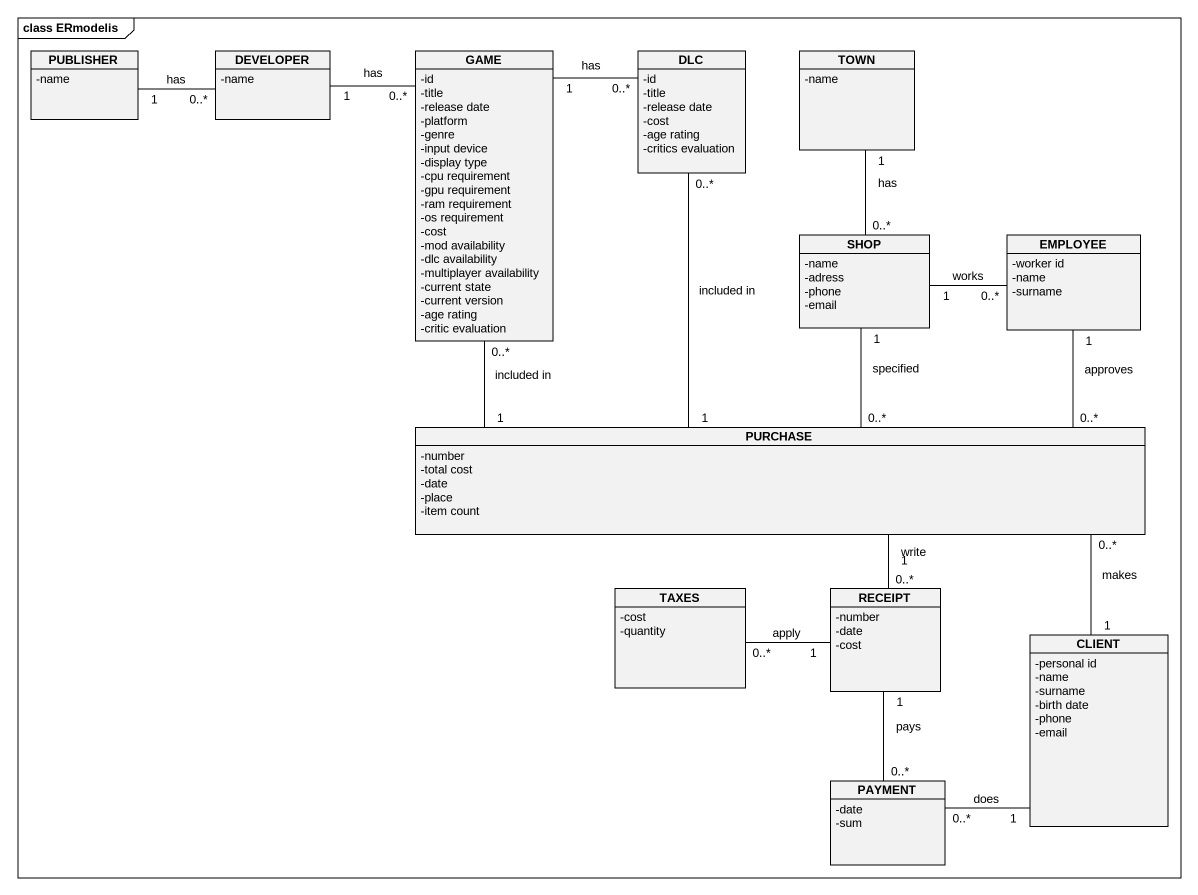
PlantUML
@startuml
mainframe class ERmodelis
hide circle
hide empty members
skinparam classAttributeIconSize 0
class PUBLISHER {
  -name
}
class DEVELOPER {
  -name
}
class GAME {
  -id
  -title
  -release date
  -platform
  -genre
  -input device
  -display type
  -cpu requirement
  -gpu requirement
  -ram requirement
  -os requirement
  -cost
  -mod availability
  -dlc availability
  -multiplayer availability
  -current state
  -current version
  -age rating
  -critic evaluation
}
class DLC {
  -id
  -title
  -release date
  -cost
  -age rating
  -critics evaluation
}
class TOWN {
  -name
}
class SHOP {
  -name
  -adress
  -phone
  -email
}
class EMPLOYEE {
  -worker id
  -name
  -surname
}
class PURCHASE {
  -number
  -total cost
  -date
  -place
  -item count
}
class TAXES {
  -cost
  -quantity
}
class RECEIPT {
  -number
  -date
  -cost
}
class CLIENT {
  -personal id
  -name
  -surname
  -birth date
  -phone
  -email
}
class PAYMENT {
  -date
  -sum
}
PUBLISHER "1" -right- "0..*" DEVELOPER : has
DEVELOPER "1" -right- "0..*" GAME : has
GAME "1" -right- "0..*" DLC : has
GAME "0..*" -- "1" PURCHASE : included in
DLC "0..*" -- "1" PURCHASE : included in
TOWN "1" -- "0..*" SHOP : has
SHOP "1" -right- "0..*" EMPLOYEE : works
SHOP "1" -- "0..*" PURCHASE : specified
EMPLOYEE "1" -- "0..*" PURCHASE : approves
PURCHASE "1" -- "0..*" RECEIPT : write
TAXES "0..*" -right- "1" RECEIPT : apply
CLIENT "1" -up- "0..*" PURCHASE : makes
CLIENT "1" -left- "0..*" PAYMENT : does
PAYMENT "0..*" -up- "1" RECEIPT : pays
@enduml
